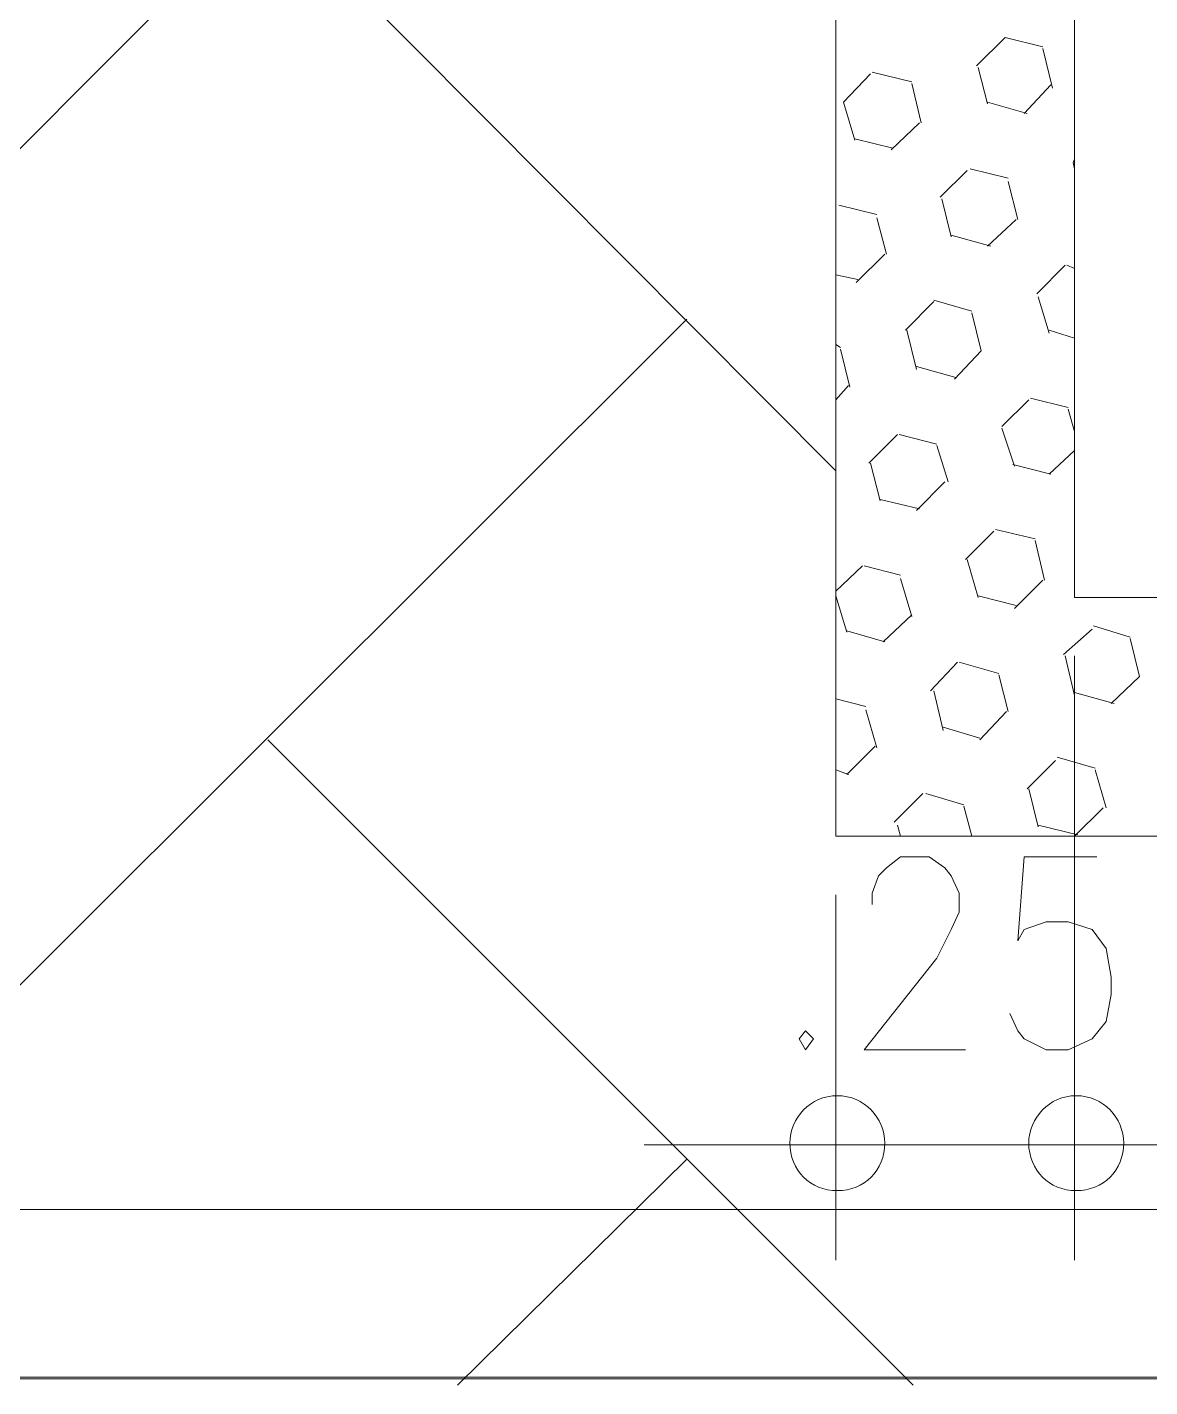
# Model space of a CAD drawing. Header units: millimetres. Extents: x 2928 to 3112, y 1220 to 1280.
# Drawn here: x 2978.905 to 2980.088, y 1264.542 to 1265.975 of the extents above; entities that cross this region are included whole.
import ezdxf

# ---------------------------------------------------------------- set-up
doc = ezdxf.new("R2010")
doc.units = ezdxf.units.MM

msp = doc.modelspace()

# ---------------------------------------------------------------- linework, layer by layer
at = {"color": 9, "linetype": 'Continuous', "lineweight": 13, "true_color": 0xbababa}
for points in [[(2978.27518, 1265.22396), (2979.6002, 1266.55065), (2979.6002, 1266.55065)], [(2979.75687, 1265.5073), (2979.15852, 1266.10898), (2979.15852, 1266.10898)], [(2979.9052, 1265.93397), (2979.9352, 1265.96397), (2979.9352, 1265.96397)], [(2979.9752, 1265.95397), (2979.9352, 1265.96397), (2979.9352, 1265.96397)], [(2979.9852, 1265.91064), (2979.9752, 1265.95231), (2979.9752, 1265.95231)], [(2979.7652, 1265.89564), (2979.79353, 1265.92564), (2979.79353, 1265.92564)], [(2979.83687, 1265.91731), (2979.7952, 1265.92731), (2979.7952, 1265.92731)], [(2979.91687, 1265.89397), (2979.90687, 1265.93231), (2979.90687, 1265.93231)], [(2979.84687, 1265.87397), (2979.83687, 1265.91564), (2979.83687, 1265.91564)], [(2979.9552, 1265.88397), (2979.98354, 1265.91397), (2979.98354, 1265.91397)], [(2979.77687, 1265.85564), (2979.7652, 1265.89564), (2979.7652, 1265.89564)], [(2979.95854, 1265.88397), (2979.91687, 1265.89564), (2979.91687, 1265.89564)], [(2979.8152, 1265.84564), (2979.8452, 1265.87397), (2979.8452, 1265.87397)], [(2979.81687, 1265.84731), (2979.77687, 1265.85731), (2979.77687, 1265.85731)], [(2980.00687, 1265.83231), (2980.00854, 1265.83564), (2980.00854, 1265.83564)], [(2979.86687, 1265.79564), (2979.8952, 1265.82397), (2979.8952, 1265.82397)], [(2979.93854, 1265.81564), (2979.89854, 1265.82564), (2979.89854, 1265.82564)], [(2980.00854, 1265.82564), (2980.00687, 1265.83231), (2980.00687, 1265.83231)], [(2979.94854, 1265.7723), (2979.93854, 1265.81231), (2979.93854, 1265.81231)], [(2979.87853, 1265.75397), (2979.86853, 1265.79397), (2979.86853, 1265.79397)], [(2979.8002, 1265.7773), (2979.7602, 1265.7873), (2979.7602, 1265.7873)], [(2979.8102, 1265.73564), (2979.8002, 1265.77397), (2979.8002, 1265.77397)], [(2979.91687, 1265.74397), (2979.94687, 1265.7723), (2979.94687, 1265.7723)], [(2979.9202, 1265.74397), (2979.87853, 1265.75564), (2979.87853, 1265.75564)], [(2979.77853, 1265.70564), (2979.80853, 1265.73564), (2979.80853, 1265.73564)], [(2979.96854, 1265.69397), (2979.99854, 1265.72397), (2979.99854, 1265.72397)], [(2980.00854, 1265.72064), (2980.0002, 1265.72397), (2980.0002, 1265.72397)], [(2979.7802, 1265.70897), (2979.75687, 1265.71397), (2979.75687, 1265.71397)], [(2979.98187, 1265.6523), (2979.9702, 1265.69064), (2979.9702, 1265.69064)], [(2979.8302, 1265.65564), (2979.8602, 1265.68564), (2979.8602, 1265.68564)], [(2979.9002, 1265.67564), (2979.8602, 1265.6873), (2979.8602, 1265.6873)], [(2978.47518, 1264.54395), (2979.6002, 1265.6673), (2979.6002, 1265.6673)], [(2979.9102, 1265.63397), (2979.9002, 1265.67397), (2979.9002, 1265.67397)], [(2979.84187, 1265.61397), (2979.83187, 1265.65564), (2979.83187, 1265.65564)], [(2980.00854, 1265.6473), (2979.98187, 1265.65564), (2979.98187, 1265.65564)], [(2979.76187, 1265.6373), (2979.75687, 1265.64064), (2979.75687, 1265.64064)], [(2979.77187, 1265.59564), (2979.76187, 1265.63564), (2979.76187, 1265.63564)], [(2979.88187, 1265.60397), (2979.9102, 1265.63397), (2979.9102, 1265.63397)], [(2979.88353, 1265.60564), (2979.84187, 1265.6173), (2979.84187, 1265.6173)], [(2979.75687, 1265.5823), (2979.7702, 1265.5973), (2979.7702, 1265.5973)], [(2979.93187, 1265.55397), (2979.9602, 1265.5823), (2979.9602, 1265.5823)], [(2980.00187, 1265.57397), (2979.96187, 1265.58397), (2979.96187, 1265.58397)], [(2980.00854, 1265.54897), (2980.00187, 1265.5723), (2980.00187, 1265.5723)], [(2979.9452, 1265.5123), (2979.93187, 1265.5523), (2979.93187, 1265.5523)], [(2979.79187, 1265.51563), (2979.82187, 1265.54563), (2979.82187, 1265.54563)], [(2979.86353, 1265.53563), (2979.82353, 1265.54563), (2979.82353, 1265.54563)], [(2979.8752, 1265.49563), (2979.86353, 1265.53397), (2979.86353, 1265.53397)], [(2979.98187, 1265.50397), (2980.00854, 1265.52897), (2980.00854, 1265.52897)], [(2979.80353, 1265.47563), (2979.79353, 1265.51563), (2979.79353, 1265.51563)], [(2979.98354, 1265.50397), (2979.94354, 1265.51397), (2979.94354, 1265.51397)], [(2979.84187, 1265.46563), (2979.87187, 1265.49563), (2979.87187, 1265.49563)], [(2979.8452, 1265.4673), (2979.80353, 1265.4773), (2979.80353, 1265.4773)], [(2979.96687, 1265.43563), (2979.9252, 1265.44563), (2979.9252, 1265.44563)], [(2979.89353, 1265.41397), (2979.92354, 1265.44397), (2979.92354, 1265.44397)], [(2979.97687, 1265.3923), (2979.96687, 1265.43397), (2979.96687, 1265.43397)], [(2979.75687, 1265.38063), (2979.7852, 1265.4073), (2979.7852, 1265.4073)], [(2979.8252, 1265.3973), (2979.78687, 1265.4073), (2979.78687, 1265.4073)], [(2979.90687, 1265.37397), (2979.8952, 1265.41397), (2979.8952, 1265.41397)], [(2979.83687, 1265.35397), (2979.8252, 1265.39397), (2979.8252, 1265.39397)], [(2979.9452, 1265.3623), (2979.9752, 1265.3923), (2979.9752, 1265.3923)], [(2979.76853, 1265.3373), (2979.75687, 1265.37563), (2979.75687, 1265.37563)], [(2979.94687, 1265.36563), (2979.90687, 1265.37563), (2979.90687, 1265.37563)], [(2979.80687, 1265.3273), (2979.83687, 1265.35563), (2979.83687, 1265.35563)], [(2979.80853, 1265.3273), (2979.76853, 1265.33897), (2979.76853, 1265.33897)], [(2979.99687, 1265.31396), (2980.02687, 1265.34063), (2980.02687, 1265.34063)], [(2980.06687, 1265.3323), (2980.02854, 1265.34397), (2980.02854, 1265.34397)], [(2980.07687, 1265.29063), (2980.06687, 1265.33063), (2980.06687, 1265.33063)], [(2979.85687, 1265.27563), (2979.8852, 1265.30563), (2979.8852, 1265.30563)], [(2979.92854, 1265.29396), (2979.88687, 1265.30563), (2979.88687, 1265.30563)], [(2980.00854, 1265.27063), (2979.99854, 1265.3123), (2979.99854, 1265.3123)], [(2979.93854, 1265.25396), (2979.92854, 1265.2923), (2979.92854, 1265.2923)], [(2980.04687, 1265.2623), (2980.07687, 1265.29063), (2980.07687, 1265.29063)], [(2979.8702, 1265.23396), (2979.8602, 1265.27563), (2979.8602, 1265.27563)], [(2980.0502, 1265.2623), (2980.00854, 1265.27396), (2980.00854, 1265.27396)], [(2979.78853, 1265.25896), (2979.75687, 1265.2673), (2979.75687, 1265.2673)], [(2979.8002, 1265.21563), (2979.78853, 1265.25563), (2979.78853, 1265.25563)], [(2979.90854, 1265.22396), (2979.93687, 1265.25396), (2979.93687, 1265.25396)], [(2979.90854, 1265.22563), (2979.8702, 1265.2373), (2979.8702, 1265.2373)], [(2979.83853, 1264.54395), (2979.15852, 1265.22396), (2979.15852, 1265.22396)], [(2979.76853, 1265.1873), (2979.79853, 1265.2173), (2979.79853, 1265.2173)], [(2979.95854, 1265.1723), (2979.98854, 1265.2023), (2979.98854, 1265.2023)], [(2980.0302, 1265.19396), (2979.9902, 1265.20563), (2979.9902, 1265.20563)], [(2979.7702, 1265.1873), (2979.75687, 1265.1923), (2979.75687, 1265.1923)], [(2980.04187, 1265.1523), (2980.0302, 1265.1923), (2980.0302, 1265.1923)], [(2979.81853, 1265.1373), (2979.84853, 1265.1673), (2979.84853, 1265.1673)], [(2979.89187, 1265.15563), (2979.85187, 1265.1673), (2979.85187, 1265.1673)], [(2979.9702, 1265.1323), (2979.9602, 1265.1723), (2979.9602, 1265.1723)], [(2979.9002, 1265.1223), (2979.89187, 1265.15396), (2979.89187, 1265.15396)], [(2980.00854, 1265.1223), (2980.03854, 1265.1523), (2980.03854, 1265.1523)], [(2979.8252, 1265.1223), (2979.82187, 1265.13396), (2979.82187, 1265.13396)], [(2980.01187, 1265.12396), (2979.9702, 1265.13396), (2979.9702, 1265.13396)], [(2979.35853, 1264.54395), (2979.6002, 1264.78229), (2979.6002, 1264.78229)]]:
    msp.add_lwpolyline(points, dxfattribs=at)
at = {"color": 7, "linetype": 'Continuous', "lineweight": 5, "true_color": 0x000007}
for points in [[(2982.02523, 1266.38231), (2979.75687, 1266.38231), (2979.75687, 1265.1223), (2982.02523, 1265.1223)], [(2981.77356, 1266.13064), (2981.77356, 1265.37397), (2980.00854, 1265.37397), (2980.00854, 1266.13064)]]:
    msp.add_lwpolyline(points, close=True, dxfattribs=at)
at = {"color": 253, "linetype": 'Continuous', "lineweight": 5, "true_color": 0x9a9a9a}
for points in [[(2980.00854, 1265.3123), (2980.00854, 1264.78729), (2980.00854, 1264.78729)], [(2980.00854, 1265.3123), (2980.00854, 1264.78729), (2980.00854, 1264.78729)], [(2979.75687, 1265.06063), (2979.75687, 1264.78729), (2979.75687, 1264.78729)], [(2979.65686, 1264.79729), (2979.5552, 1264.79729), (2979.5552, 1264.79729)], [(2980.00854, 1264.79729), (2979.75687, 1264.79729), (2979.75687, 1264.79729)], [(2982.93191, 1264.72896), (2957.39321, 1264.72896), (2957.39321, 1264.72896)]]:
    msp.add_lwpolyline(points, dxfattribs=at)
at = {"color": 7, "linetype": 'Continuous', "lineweight": 20, "true_color": 0x000007}
for points in [[(2979.7952, 1265.05063), (2979.7952, 1265.06229), (2979.80187, 1265.08063), (2979.8102, 1265.08896), (2979.8252, 1265.10063), (2979.8552, 1265.10063), (2979.87187, 1265.08896), (2979.87853, 1265.08063), (2979.88687, 1265.06229), (2979.88687, 1265.04229), (2979.87853, 1265.02396), (2979.86353, 1264.99396), (2979.78687, 1264.89729), (2979.89353, 1264.89729)], [(2980.03187, 1265.10063), (2979.9552, 1265.10063), (2979.94854, 1265.01229), (2979.9552, 1265.02396), (2979.97854, 1265.03229), (2980.00187, 1265.03229), (2980.02687, 1265.02396), (2980.04187, 1265.00396), (2980.04687, 1264.97396), (2980.04687, 1264.95563), (2980.04187, 1264.92729), (2980.02687, 1264.90896), (2980.00187, 1264.89729), (2979.97854, 1264.89729), (2979.9552, 1264.90896), (2979.94854, 1264.91729), (2979.9402, 1264.93563)], [(2979.75687, 1264.91896), (2979.75687, 1264.67562), (2979.75687, 1264.67562)], [(2980.00854, 1264.67562), (2980.00854, 1264.91896), (2980.00854, 1264.91896)], [(2980.00854, 1264.67562), (2980.00854, 1264.91896), (2980.00854, 1264.91896)], [(2979.6352, 1264.79729), (2979.87853, 1264.79729), (2979.87853, 1264.79729)], [(2980.13021, 1264.79729), (2979.88687, 1264.79729), (2979.88687, 1264.79729)], [(2980.13021, 1264.79729), (2979.88687, 1264.79729), (2979.88687, 1264.79729)]]:
    msp.add_lwpolyline(points, dxfattribs=at)
msp.add_lwpolyline([(2979.7252, 1264.91729), (2979.71853, 1264.90896), (2979.7252, 1264.89729), (2979.73353, 1264.90896)], close=True, dxfattribs=at)
at = {"color": 9, "linetype": 'Continuous', "lineweight": 5, "true_color": 0xbababa}
msp.add_lwpolyline([(2938.98795, 1264.55062), (2983.53859, 1264.55062), (2983.53859, 1238.80025)], dxfattribs=at)
at = {"color": 7, "linetype": 'Continuous', "lineweight": 5, "true_color": 0x000007}
msp.add_lwpolyline([(2983.03191, 1264.55229), (2957.29321, 1264.55229), (2957.29321, 1264.55229)], dxfattribs=at)
at = {"color": 7, "linetype": 'Continuous', "lineweight": 20, "true_color": 0x000007}
for points in [[(2979.80853, 1264.79896), (2979.80853, 1264.82562), (2979.78687, 1264.84896), (2979.75853, 1264.84896), (2979.75853, 1264.84896), (2979.7302, 1264.84896), (2979.70853, 1264.82562), (2979.70853, 1264.79896), (2979.70853, 1264.79896), (2979.70853, 1264.77062), (2979.7302, 1264.74896), (2979.75853, 1264.74896), (2979.75853, 1264.74896), (2979.78687, 1264.74896), (2979.80853, 1264.77062), (2979.80853, 1264.79896)], [(2979.9602, 1264.79896), (2979.9602, 1264.77062), (2979.98187, 1264.74896), (2980.0102, 1264.74896), (2980.0102, 1264.74896), (2980.03854, 1264.74896), (2980.0602, 1264.77062), (2980.0602, 1264.79896), (2980.0602, 1264.79896), (2980.0602, 1264.82562), (2980.03854, 1264.84896), (2980.0102, 1264.84896), (2980.0102, 1264.84896), (2979.98187, 1264.84896), (2979.9602, 1264.82562), (2979.9602, 1264.79896)], [(2979.9602, 1264.79896), (2979.9602, 1264.77062), (2979.98187, 1264.74896), (2980.0102, 1264.74896), (2980.0102, 1264.74896), (2980.03854, 1264.74896), (2980.0602, 1264.77062), (2980.0602, 1264.79896), (2980.0602, 1264.79896), (2980.0602, 1264.82562), (2980.03854, 1264.84896), (2980.0102, 1264.84896), (2980.0102, 1264.84896), (2979.98187, 1264.84896), (2979.9602, 1264.82562), (2979.9602, 1264.79896)]]:
    msp.add_open_spline(points, degree=3, knots=[0, 0, 0, 0, 0.0625, 0.0625, 0.0625, 0.0625, 0.125, 0.125, 0.125, 0.125, 0.1875, 0.1875, 0.1875, 0.1875, 1, 1, 1, 1], dxfattribs=at)

doc.saveas('drawing.dxf')
